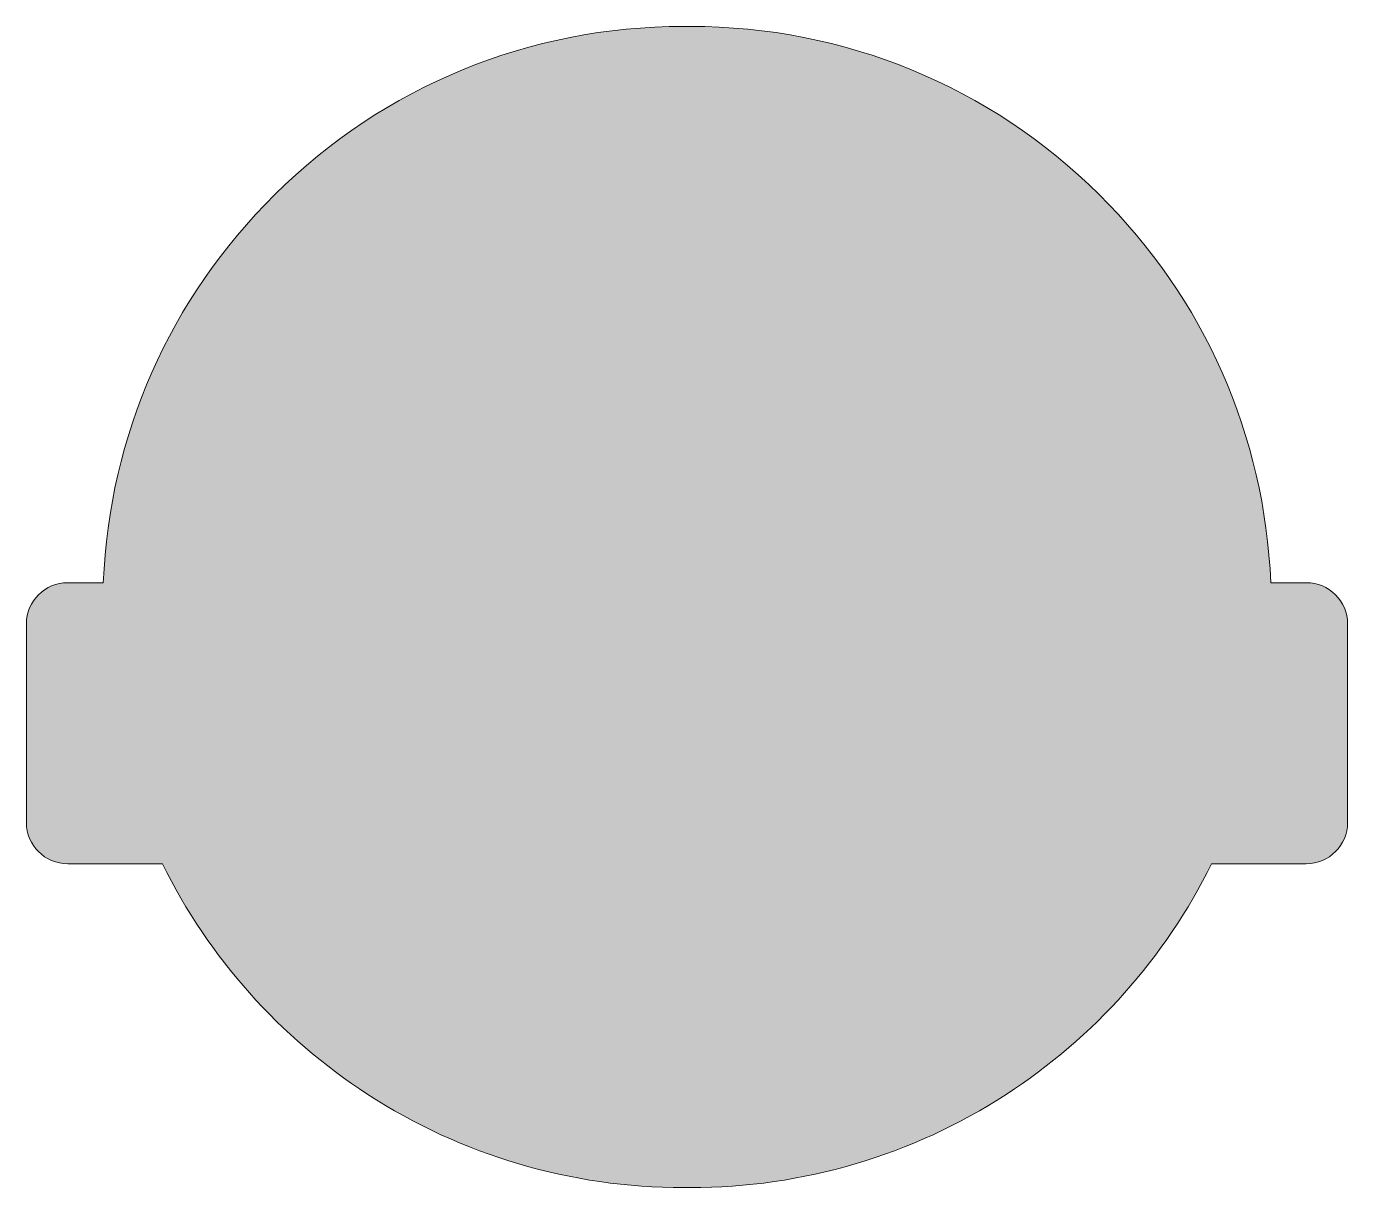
# Model space of a CAD drawing. Extents: x 61 to 1939, y -1825 to -174.
import ezdxf

# ---------------------------------------------------------------- set-up
doc = ezdxf.new("R2010")
doc.units = 0
doc.header["$MEASUREMENT"] = 0
doc.layers.add('Layer 1', color=7, linetype='Continuous')

msp = doc.modelspace()

# ---------------------------------------------------------------- hatches: boundary and pattern name
at = {"layer": 'Layer 1', "true_color": 0x00cf12}
h = msp.add_hatch(color=92, dxfattribs=at)
h.dxf.hatch_style = 2
edge = h.paths.add_edge_path()
edge.add_spline(control_points=[(546.7, -1692.8), (680.3, -1779.5), (835.5, -1825.3), (995.5, -1825.3), (997.1, -1825.3), (998.8, -1825.2), (1000.4, -1825.2), (1002, -1825.2), (1003.7, -1825.3), (1005.3, -1825.3), (1165.3, -1825.3), (1320.5, -1779.5), (1454.1, -1692.8), (1579.5, -1611.4), (1680.1, -1498.3), (1746, -1364.8), (1746, -1364.8), (1880.7, -1364.8), (1880.7, -1364.8), (1913.1, -1364.8), (1939.4, -1338.5), (1939.4, -1306.1), (1939.4, -1306.1), (1939.4, -1023.8), (1939.4, -1023.8), (1939.4, -991.4), (1913.1, -965.1), (1880.7, -965.1), (1880.7, -965.1), (1830.2, -965.1), (1830.2, -965.1), (1821.6, -756.2), (1735.7, -561.1), (1586.4, -413.2), (1430.8, -259), (1224.4, -174.1), (1005.3, -174.1), (1003.7, -174.1), (1002, -174.1), (1000.4, -174.1), (998.8, -174.1), (997.1, -174.1), (995.5, -174.1), (776.4, -174.1), (570, -259), (414.4, -413.2), (265.1, -561.1), (179.2, -756.2), (170.7, -965.1), (170.7, -965.1), (120.1, -965.1), (120.1, -965.1), (87.8, -965.1), (61.4, -991.4), (61.4, -1023.8), (61.4, -1023.8), (61.4, -1306.1), (61.4, -1306.1), (61.4, -1338.5), (87.8, -1364.8), (120.1, -1364.8), (120.1, -1364.8), (254.8, -1364.8), (254.8, -1364.8), (320.7, -1498.3), (421.3, -1611.4), (546.7, -1692.8)], knot_values=[0, 0, 0, 0, 1, 1, 1, 2, 2, 2, 3, 3, 3, 4, 4, 4, 5, 5, 5, 6, 6, 6, 7, 7, 7, 8, 8, 8, 9, 9, 9, 10, 10, 10, 11, 11, 11, 12, 12, 12, 13, 13, 13, 14, 14, 14, 15, 15, 15, 16, 16, 16, 17, 17, 17, 18, 18, 18, 19, 19, 19, 20, 20, 20, 21, 21, 21, 22, 22, 22, 22], degree=3, periodic=1)

# ---------------------------------------------------------------- linework, layer by layer
at = {"layer": 'Layer 1', "lineweight": 0}
msp.add_open_spline([(546.7, -1692.8), (680.3, -1779.5), (835.5, -1825.3), (995.5, -1825.3), (997.1, -1825.3), (998.8, -1825.2), (1000.4, -1825.2), (1002, -1825.2), (1003.7, -1825.3), (1005.3, -1825.3), (1165.3, -1825.3), (1320.5, -1779.5), (1454.1, -1692.8), (1579.5, -1611.4), (1680.1, -1498.3), (1746, -1364.8), (1746, -1364.8), (1880.7, -1364.8), (1880.7, -1364.8), (1913.1, -1364.8), (1939.4, -1338.5), (1939.4, -1306.1), (1939.4, -1306.1), (1939.4, -1023.8), (1939.4, -1023.8), (1939.4, -991.4), (1913.1, -965.1), (1880.7, -965.1), (1880.7, -965.1), (1830.2, -965.1), (1830.2, -965.1), (1821.6, -756.2), (1735.7, -561.1), (1586.4, -413.2), (1430.8, -259), (1224.4, -174.1), (1005.3, -174.1), (1003.7, -174.1), (1002, -174.1), (1000.4, -174.1), (998.8, -174.1), (997.1, -174.1), (995.5, -174.1), (776.4, -174.1), (570, -259), (414.4, -413.2), (265.1, -561.1), (179.2, -756.2), (170.7, -965.1), (170.7, -965.1), (120.1, -965.1), (120.1, -965.1), (87.8, -965.1), (61.4, -991.4), (61.4, -1023.8), (61.4, -1023.8), (61.4, -1306.1), (61.4, -1306.1), (61.4, -1338.5), (87.8, -1364.8), (120.1, -1364.8), (120.1, -1364.8), (254.8, -1364.8), (254.8, -1364.8), (320.7, -1498.3), (421.3, -1611.4), (546.7, -1692.8)], degree=3, knots=[0, 0, 0, 0, 1, 1, 1, 2, 2, 2, 3, 3, 3, 4, 4, 4, 5, 5, 5, 6, 6, 6, 7, 7, 7, 8, 8, 8, 9, 9, 9, 10, 10, 10, 11, 11, 11, 12, 12, 12, 13, 13, 13, 14, 14, 14, 15, 15, 15, 16, 16, 16, 17, 17, 17, 18, 18, 18, 19, 19, 19, 20, 20, 20, 21, 21, 21, 22, 22, 22, 22], dxfattribs=at)

doc.saveas('drawing.dxf')
